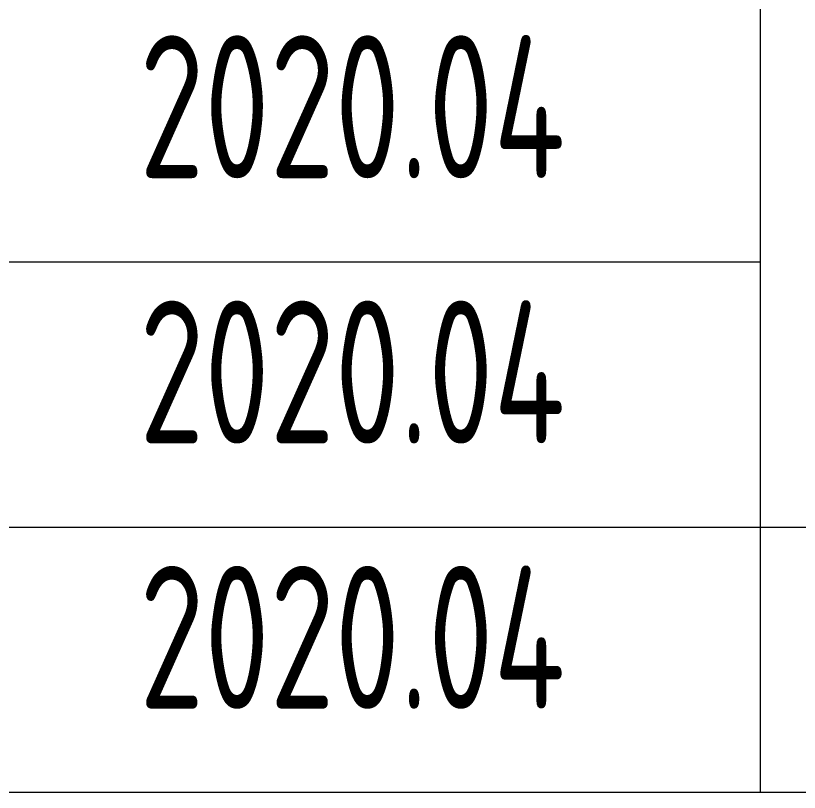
# Model space of a CAD drawing. Extents: x 9731685 to 18866768, y -962146 to 194094.
# Drawn here: x 9845379 to 9847300, y 126694 to 128597 of the extents above; entities that cross this region are included whole.
import ezdxf
from ezdxf.enums import TextEntityAlignment as Align

# ---------------------------------------------------------------- set-up
doc = ezdxf.new("R2010")
doc.units = 0
doc.header["$LTSCALE"] = 1000
doc.layers.get('0').update_dxf_attribs({"linetype": 'CONTINUOUS'})
doc.styles.add('TSSD_Rein', font='Tssdeng.shx', dxfattribs={"width": 0.7, "bigfont": 'hztxt.shx'})

msp = doc.modelspace()

# ---------------------------------------------------------------- linework, layer by layer
for p, q in [((9847204.8, 126693.7), (9847204.8, 129943.7)), ((9841704.8, 127993.7), (9847204.8, 127993.7)), ((9841704.8, 127343.7), (9847204.8, 127343.7)), ((9847204.8, 127343.7), (9859704.8, 127343.7)), ((9841704.8, 126693.7), (9859704.8, 126693.7))]:
    msp.add_line(p, q)

# ---------------------------------------------------------------- texts
at = {"style": 'TSSD_Rein', "width": 0.7}
for p in [(9846204.1, 128374), (9846204.1, 127724), (9846204.1, 127074)]:
    msp.add_attdef('2020.04', text='200320-02-040', height=350, dxfattribs=at).set_placement(p, align=Align.MIDDLE)

doc.saveas('drawing.dxf')
